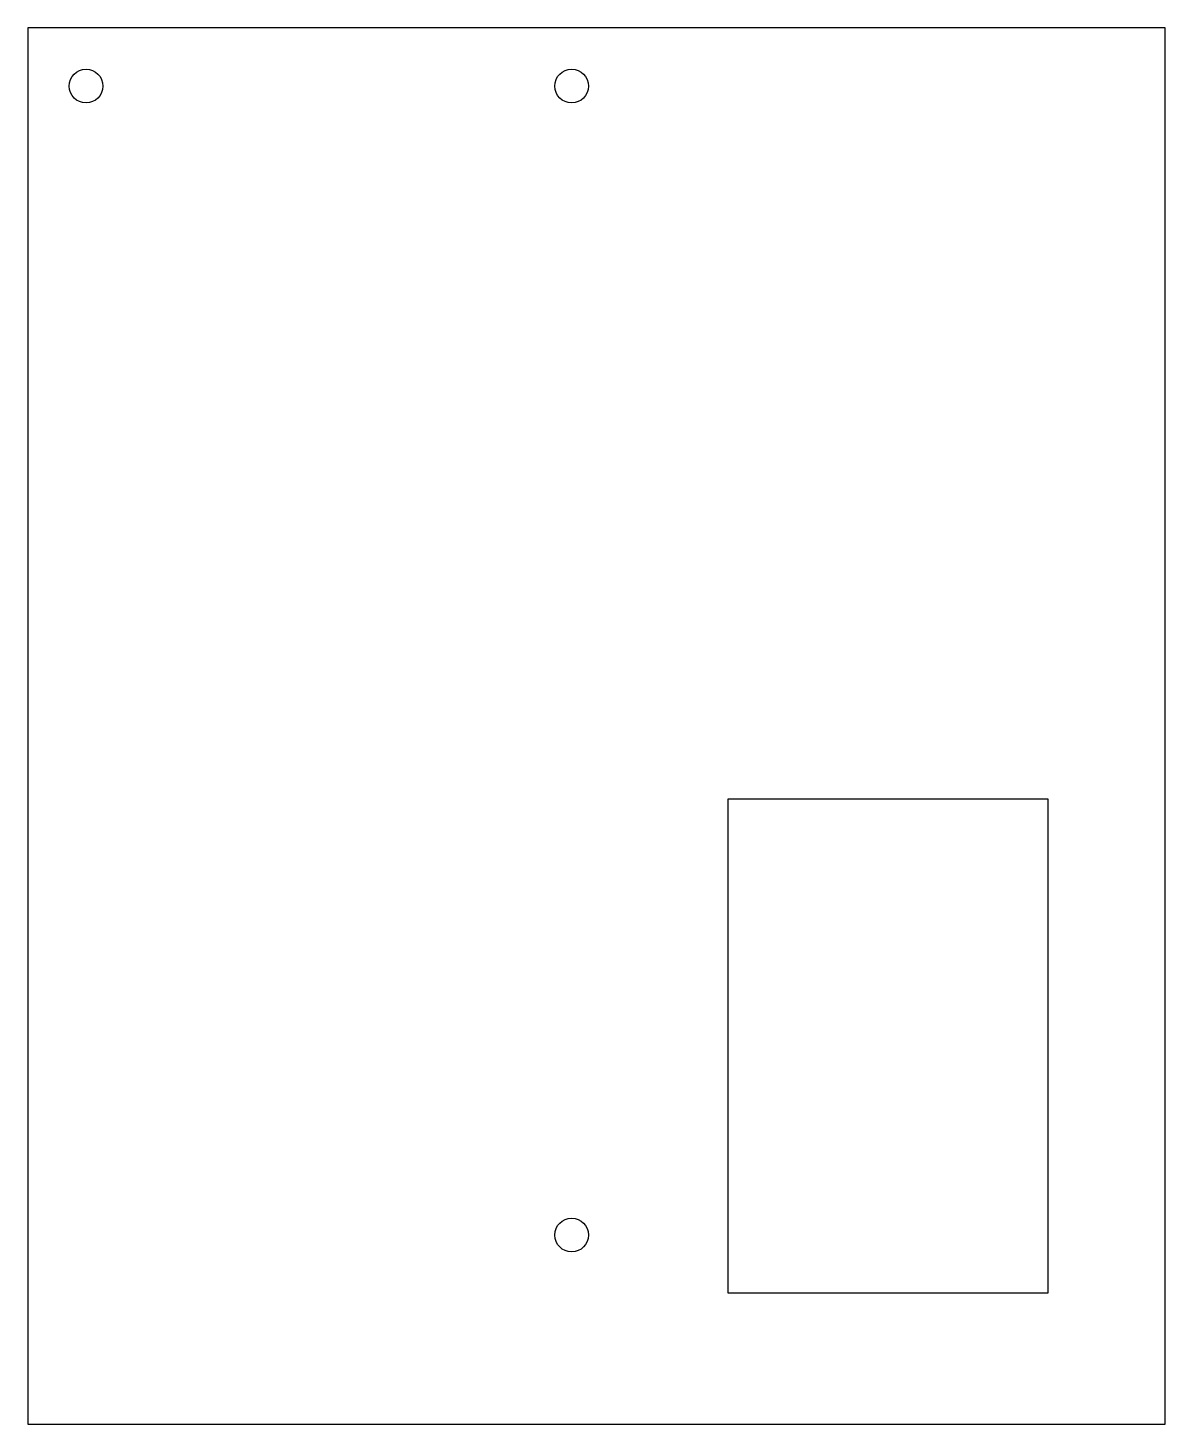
# Model space of a CAD drawing. Header units: millimetres. Extents: x -2 to 247, y 0 to 305.
import ezdxf

# ---------------------------------------------------------------- set-up
doc = ezdxf.new("R2010")
doc.units = ezdxf.units.MM
doc.layers.add('Sketch053', color=7, linetype='CONTINUOUS')

msp = doc.modelspace()

# ---------------------------------------------------------------- linework, layer by layer
at = {"layer": 'Sketch053'}
for p, q in [((246.797, 304.8), (-1.6002, 304.8)), ((-1.6002, 304.8), (-1.6002, 0)), ((246.797, 0), (246.797, 304.8)), ((151.336, 136.525), (221.186, 136.525)), ((151.336, 28.575), (151.336, 136.525)), ((221.186, 136.525), (221.186, 28.575)), ((221.186, 28.575), (151.336, 28.575)), ((-1.6002, 0), (0, 0)), ((0, 0), (246.797, 0))]:
    msp.add_line(p, q, dxfattribs=at)
for centre in [(11.0998, 292.1), (117.168, 292.1), (117.168, 41.275)]:
    msp.add_circle(centre, 3.683, dxfattribs=at)

doc.saveas('drawing.dxf')
